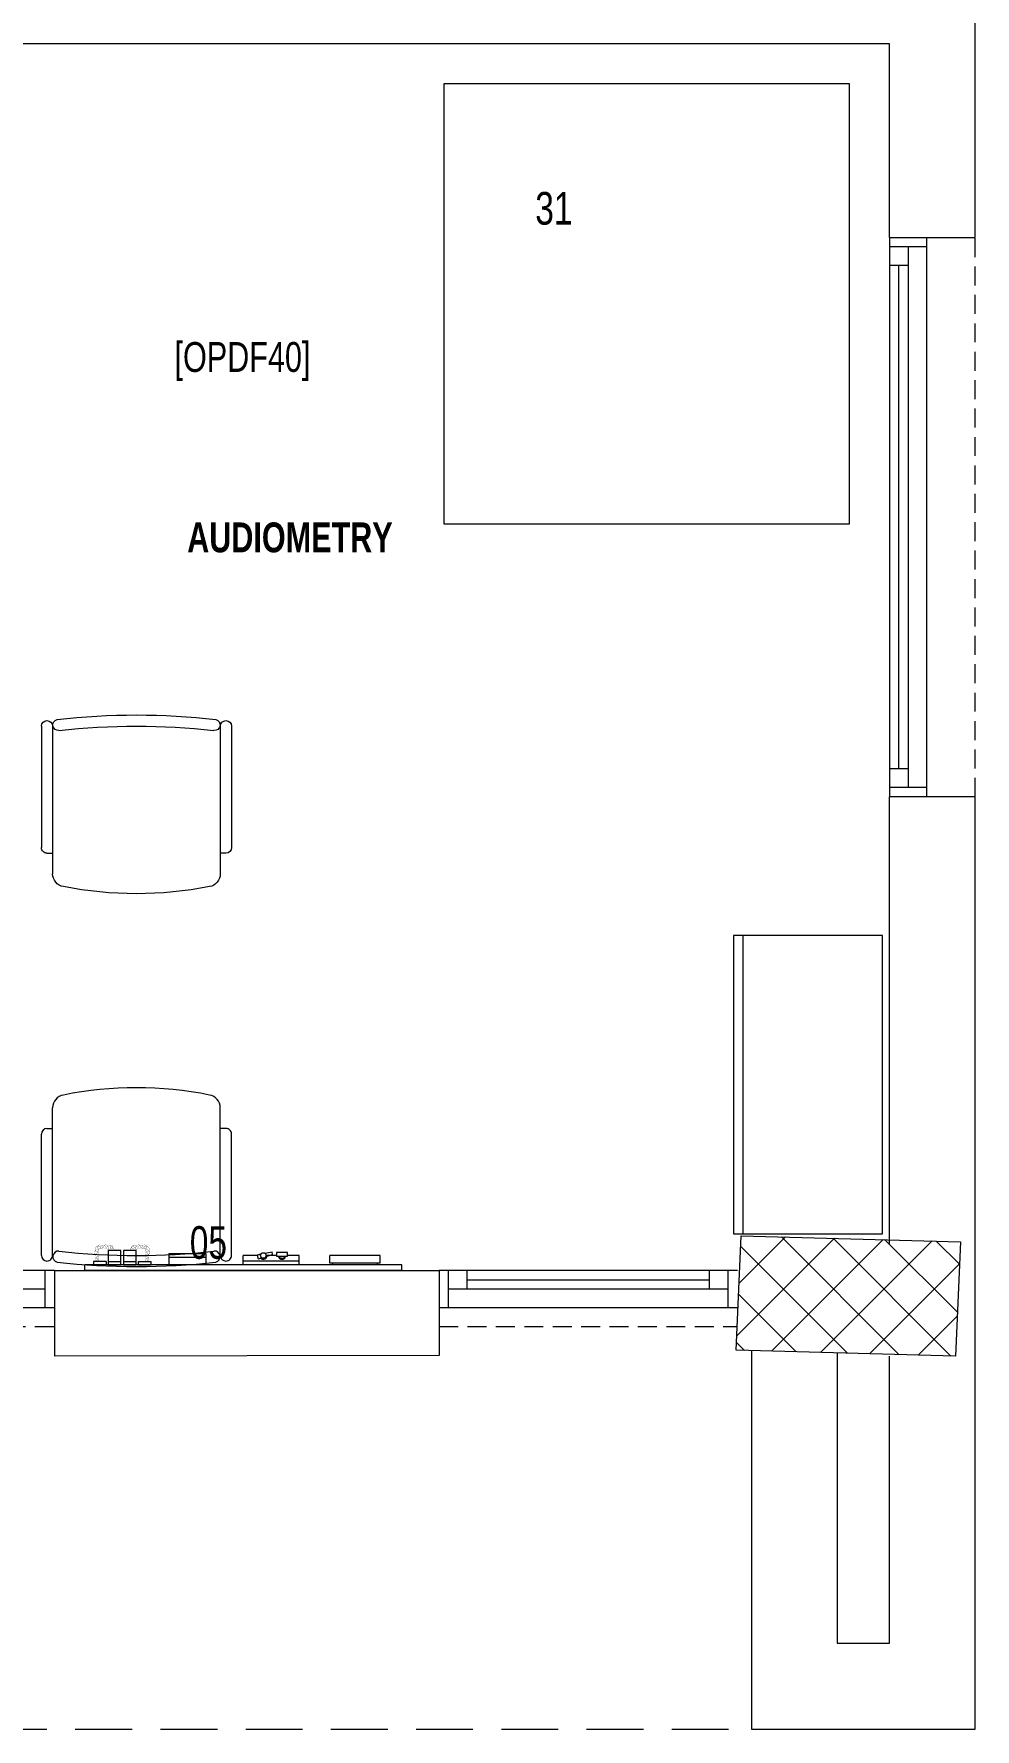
# Model space of a CAD drawing. Extents: x -234346 to 58427, y -132654 to -82394.
# Drawn here: x -25247 to -22722, y -117093 to -112546 of the extents above; entities that cross this region are included whole.
import ezdxf

# ---------------------------------------------------------------- set-up
doc = ezdxf.new("R2010")
doc.units = 0
doc.header["$LTSCALE"] = 8
doc.linetypes.add('HIDDEN', pattern=[9.525, 6.35, -3.175])
doc.layers.get('0').update_dxf_attribs({"color": 9, "lineweight": 5})
for name, color, linetype, lineweight in [('72_EGR_BASE_TEXT', 9, 'Continuous', 5), ('72_EGR_EQP_TAG', 9, 'Continuous', 5), ('Aluminum', 9, 'Continuous', 5), ('C-HYDR-CTCH', 9, 'Continuous', 5), ('Hatch', 9, 'Continuous', 5), ('LOADING', 9, 'Continuous', 5), ('Proj', 9, 'Continuous', 5), ('Structure', 9, 'Continuous', 5), ('Walls', 9, 'Continuous', 5)]:
    doc.layers.add(name, color=color, linetype=linetype, lineweight=lineweight)
doc.layers.add('TME-NON MEDICAL FURNITURE', color=9, linetype='Continuous')
doc.styles.add('X3G_ENTITY_257CFD', font='swisscl.ttf', dxfattribs={"height": 200})
doc.styles.add('X3G_ENTITY_9EC9', font='swisscl.ttf', dxfattribs={"height": 0.2})
doc.styles.add('X3G_ENTITY_9F38', font='swisscl.ttf', dxfattribs={"height": 0.2})

# ---------------------------------------------------------------- blocks, each defined once
blk = doc.blocks.new('A$C47696aed')
at = {"layer": 'Hatch'}
h = blk.add_hatch(dxfattribs=at)
h.set_pattern_fill('ANSI37', color=256, scale=30)
h.paths.add_polyline_path([(50952.7, 21917.9), (50348.7, 21909.7), (50352.6, 21621.3), (50956.6, 21629.5)])
h.paths.add_polyline_path([(43791.9, 21910.1), (43208.4, 21904.7), (43188.5, 21613.3), (43772, 21618.7)])
h.paths.add_polyline_path([(29414.9, 21902.8), (28815.8, 21898.7), (28810.1, 21605.6), (29409.2, 21609.7)])
h.paths.add_polyline_path([(36600.2, 21904.9), (35999, 21897.4), (35990.7, 21611.8), (36591.9, 21619.3)])
h.paths.add_polyline_path([(22195.7, 21912), (21589.3, 21890.2), (21603.8, 21597.6), (22210.2, 21619.5)])
h.paths.add_polyline_path([(15459.1, 21901.7), (14237.2, 21925.6), (14230.7, 21629.5), (15452.7, 21605.5)])
h.paths.add_polyline_path([(15473.2, 14701.6), (14258.2, 14685.8), (14244.7, 14393.4), (15459.7, 14409.1)])
h.paths.add_polyline_path([(15447.1, 7508.4), (14244, 7492.4), (14238.3, 7199.4), (15441.4, 7215.3)])
h.paths.add_polyline_path([(15465.6, 309.7), (14269, 298.3), (14271.8, 3.8), (15468.5, 15.2)])
h.paths.add_polyline_path([(7830.6, 311.8), (7227.1, 308.1), (7237.7, 22.6), (7841.3, 26.3)])
h.paths.add_polyline_path([(7815.2, 7509.8), (7218.4, 7511.4), (7218.2, 7210.2), (7815.1, 7208.6)])
h.paths.add_polyline_path([(7825.1, 14699.4), (7205.8, 14700.6), (7195.2, 14397.6), (7814.5, 14396.4)])
h.paths.add_polyline_path([(7801.7, 21878.7), (7201.1, 21893.2), (7197.5, 21603.6), (7798.1, 21589.1)])
h.paths.add_polyline_path([(602.6, 21876.9), (0, 21899.6), (1.9, 21611.2), (604.5, 21588.5)])
h.paths.add_polyline_path([(610.4, 7498.6), (8.3, 7491.6), (11.7, 7200), (613.7, 7206.9)])
h.paths.add_polyline_path([(627.9, 303.9), (29.5, 302.9), (34.3, 2.3), (632.7, 3.3)])
h.paths.add_polyline_path([(22214.6, 317.2), (21608.9, 304.3), (21614.6, 3.1), (22220.3, 16)])
h.paths.add_polyline_path([(22208.1, 7509.7), (21613.7, 7492.1), (21615.8, 7195.5), (22210.2, 7213.1)])
h.paths.add_polyline_path([(22199.3, 14717.7), (21600.4, 14710), (21604.4, 14409.9), (22203.4, 14417.6)])
h.paths.add_polyline_path([(29399.7, 14702.4), (28797.7, 14707.1), (28802, 14415), (29403.9, 14410.3)])
h.paths.add_polyline_path([(29403.4, 7519.8), (28799.6, 7502.2), (28813, 7202.1), (29413.1, 7223.2)])
h.paths.add_polyline_path([(29419.5, 303.8), (28815.7, 310.4), (28813.3, 24.7), (29417.2, 18.1)])
h.paths.add_polyline_path([(36618, 314.2), (36020.7, 299.7), (36029.7, 0), (36627, 14.6)])
h.paths.add_polyline_path([(36610.7, 7502.6), (36009.5, 7504.5), (36010.6, 7207.3), (36611.9, 7205.4)])
h.paths.add_polyline_path([(36574.3, 14706.4), (35993.4, 14711.1), (36013.1, 14421.3), (36594, 14416.6)])
h.paths.add_polyline_path([(43777.6, 14705.7), (43180, 14719.4), (43182, 14427.5), (43779.6, 14413.8)])
h.paths.add_polyline_path([(43778.6, 7507.1), (43210.2, 7499.5), (43212, 7205.4), (43780.5, 7213)])
h.paths.add_polyline_path([(43815.7, 310), (43210.4, 307.3), (43211.8, 2.8), (43817, 5.4)])
h.paths.add_polyline_path([(50989.9, 309.5), (50401.9, 325.5), (50388.7, 18.3), (50976.7, 2.3)])
h.paths.add_polyline_path([(50974.1, 7508.9), (50370.9, 7510), (50368.9, 7213.4), (50972.2, 7212.3)])
at = {"layer": 'C-HYDR-CTCH', "color": 4, "flags": 128}
blk.add_lwpolyline([(50388.7, 18.3), (50401.9, 325.5), (50989.9, 309.5), (50976.7, 2.3), (50388.7, 18.3)], dxfattribs=at)
blk = doc.blocks.new('GF21016-P')
at = {"layer": 'LOADING', "extrusion": (-1.24384e-09, -1.20261e-09, -1)}
for p, q in [((0.0128, 0.0179), (0.0128, 0.4136)), ((0.4628, 0.0179), (0.4628, 0.4136)), ((-0.0172, 0.0179), (-0.0172, 0.3435)), ((-0.0022, 0.3585), (0.0128, 0.3585)), ((0.4778, 0.3585), (0.4628, 0.3585)), ((0.4928, 0.0179), (0.4928, 0.3435)), ((0.4778, 0.0029), (0.4778, 0.0029))]:
    blk.add_line(p, q, dxfattribs=at)
for centre, radius, start, end in [((-0.2378, -0.5362), 1.0036, 78.7568, 101.2432), ((-0.0478, 0.4136), 0.035, 0, 80.6557), ((-0.4278, 0.4136), 0.035, 99.3443, 180), ((0.0022, 0.3435), 0.015, 0, 90), ((-0.4778, 0.3435), 0.015, 90, 180), ((0.0022, 0.0179), 0.015, 270, 0), ((0.0022, 0.0179), 0.015, 180, 270), ((-0.0284, 0.0145), 0.015, 284.3864, 95.5209), ((-0.2378, 1.8734), 1.8855, 263.5119, 276.4881), ((-0.2378, 1.8928), 1.8749, 263.6341, 276.3659), ((-0.4471, 0.0145), 0.015, 84.4791, 255.6136), ((-0.4778, 0.0179), 0.015, 270, 0), ((-0.4778, 0.0179), 0.015, 180, 270)]:
    blk.add_arc(centre, radius, start, end, dxfattribs=at)
blk = doc.blocks.new('ME19011A-P')
for p, q in [((-0.425, 0), (0.425, 0)), ((-0.425, 0), (-0.425, -0.015)), ((0.425, 0), (0.425, -0.015)), ((-0.425, -0.015), (0.425, -0.015)), ((-0.3675, -0.0198), (-0.2325, -0.0198)), ((-0.3675, -0.0198), (-0.3675, -0.0399)), ((-0.3675, -0.0399), (-0.2325, -0.0399)), ((-0.36, -0.015), (-0.36, -0.0198)), ((-0.24, -0.015), (-0.24, -0.0198)), ((-0.2325, -0.0198), (-0.2325, -0.0399)), ((-0.15, -0.015), (-0.15, -0.04)), ((-0.15, -0.025), (0, -0.025)), ((-0.15, -0.04), (-0.1187, -0.04)), ((-0.0887, -0.04), (-0.0637, -0.04)), ((-0.0606, -0.0371), (-0.0787, -0.0432)), ((-0.0787, -0.0432), (-0.077, -0.0497)), ((-0.0402, -0.0312), (-0.0496, -0.0337)), ((-0.047, -0.0434), (-0.0376, -0.0409)), ((-0.0376, -0.0409), (-0.0402, -0.0312)), ((-0.0379, -0.04), (0, -0.04)), ((0, -0.015), (0, -0.04)), ((0.1, -0.015), (0.1, -0.045)), ((0.1, -0.035), (0.2, -0.035)), ((0.1, -0.045), (0.2, -0.045)), ((0.2, -0.045), (0.2, -0.015)), ((0.2818, -0.015), (0.2484, -0.015)), ((0.2484, -0.0243), (0.2484, -0.015)), ((0.2818, -0.0243), (0.2484, -0.0243)), ((0.2818, -0.0243), (0.2818, -0.015)), ((0.3211, -0.015), (0.2877, -0.015)), ((0.2877, -0.015), (0.2877, -0.0531)), ((0.3211, -0.0243), (0.2877, -0.0243)), ((0.3211, -0.0531), (0.3211, -0.015)), ((0.3623, -0.015), (0.3289, -0.015)), ((0.3289, -0.015), (0.3289, -0.0531)), ((0.3623, -0.0243), (0.3289, -0.0243)), ((0.3623, -0.0531), (0.3623, -0.015)), ((0.3682, -0.0243), (0.3682, -0.015)), ((0.3682, -0.015), (0.4016, -0.015)), ((0.3682, -0.0243), (0.4016, -0.0243)), ((0.4016, -0.0243), (0.4016, -0.015)), ((-0.0582, -0.046), (-0.077, -0.0497)), ((0.2877, -0.0531), (0.3211, -0.0531)), ((0.3289, -0.0531), (0.3623, -0.0531))]:
    blk.add_line(p, q)
blk.add_lwpolyline([(-0.1187, -0.0482), (-0.0887, -0.0482), (-0.0887, -0.0382), (-0.1187, -0.0382)], close=True)
at = {"const_width": 0.000601}
for points in [[(0.3044, -0.0531, -0.184574), (0.2977, -0.0636, -1.44364), (0.2961, -0.0581, -0.837915), (0.2969, -0.0664, -0.30536), (0.2839, -0.062, -1.584726), (0.2894, -0.0609, -0.253153), (0.2827, -0.0684, -0.874198), (0.2775, -0.0585, -0.915253), (0.2791, -0.0658, -0.223821), (0.2683, -0.0644, -1.703343), (0.272, -0.0597, -0.588962), (0.2621, -0.068, -0.717795), (0.2625, -0.0581, -0.983104), (0.2645, -0.0644, -0.326362), (0.2534, -0.0609, -0.758716), (0.2609, -0.0514, -0.906186), (0.2593, -0.0565, -0.189488), (0.2526, -0.0522, -0.7948), (0.2613, -0.0423, -1.223996), (0.2574, -0.047, -0.072149), (0.2534, -0.0403, -0.645886), (0.2609, -0.0324, -1.366917), (0.2574, -0.0371, -0.078415), (0.2542, -0.0308, -0.723006), (0.2613, -0.0256, -1.105484), (0.2582, -0.0292, -0.221197), (0.2566, -0.0243, -0.221197)], [(0.3456, -0.0531, 0.184574), (0.3523, -0.0636, 1.44364), (0.3539, -0.0581, 0.837915), (0.3531, -0.0664, 0.30536), (0.3661, -0.062, 1.584726), (0.3606, -0.0609, 0.253153), (0.3673, -0.0684, 0.874198), (0.3725, -0.0585, 0.915253), (0.3709, -0.0658, 0.223821), (0.3817, -0.0644, 1.703343), (0.378, -0.0597, 0.588962), (0.3879, -0.068, 0.717795), (0.3875, -0.0581, 0.983104), (0.3855, -0.0644, 0.326362), (0.3966, -0.0609, 0.758716), (0.3891, -0.0514, 0.906186), (0.3907, -0.0565, 0.189488), (0.3974, -0.0522, 0.7948), (0.3887, -0.0423, 1.223996), (0.3926, -0.047, 0.072149), (0.3966, -0.0403, 0.645886), (0.3891, -0.0324, 1.366917), (0.3926, -0.0371, 0.078415), (0.3958, -0.0308, 0.723006), (0.3887, -0.0256, 1.105484), (0.3918, -0.0292, 0.221197), (0.3934, -0.0243, 0.221197)]]:
    blk.add_lwpolyline(points, format="xyb", dxfattribs=at)
blk.add_circle((-0.0537, -0.04), 0.0075)
for centre, radius, start, end in [((-0.1037, -0.04), 0.01, 10.4593, 169.5407), ((-0.1037, -0.04), 0.0075, 14.0075, 165.9925), ((-0.0537, -0.04), 0.01, 45, 180)]:
    blk.add_arc(centre, radius, start, end)
blk = doc.blocks.new('M.44.57.64')
at = {"layer": 'LOADING', "xscale": 1000.000000000002, "yscale": 1000.000000000002, "zscale": 1000.000000000002, "rotation": 225.9999036123427}
blk.add_blockref('ME19011A-P', (-80806.9, 16720.7), dxfattribs=at)
blk = doc.blocks.new('GF21027-P')
at = {"layer": 'LOADING'}
for p, q in [((0.4, 0.4), (-0.4, 0.4)), ((-0.4, 0.4), (-0.4, 0)), ((0.4, 0), (0.4, 0.4)), ((-0.4, 0.025), (0.4, 0.025)), ((-0.4, 0), (0.4, 0))]:
    blk.add_line(p, q, dxfattribs=at)
blk = doc.blocks.new('1stF')
at = {"layer": 'Aluminum', "color": 9}
for p, q in [((-22952.3, -113092.6, 0.1), (-22952.3, -114592.6, 0.1)), ((-22852.3, -113092.6, 0.1), (-22852.3, -114592.6, 0.1)), ((-22852.3, -113117.6, 0.1), (-22952.3, -113117.6, 0.1)), ((-22902.3, -113117.6, 0.1), (-22902.3, -114567.6, 0.1)), ((-22902.3, -113167.6, 0.1), (-22952.3, -113167.6, 0.1)), ((-22927.3, -114517.6, 0.1), (-22927.3, -113167.6, 0.1)), ((-22902.3, -114517.6, 0.1), (-22952.3, -114517.6, 0.1)), ((-22852.3, -114567.6, 0.1), (-22952.3, -114567.6, 0.1)), ((-25192.3, -115862.6, 0.1), (-26692.3, -115862.6, 0.1)), ((-25217.3, -115962.6, 0.1), (-25217.3, -115862.6, 0.1)), ((-23360.1, -115862.6, 0.1), (-24160.1, -115862.6, 0.1)), ((-24135.1, -115962.6, 0.1), (-24135.1, -115862.6, 0.1)), ((-24085.1, -115912.6, 0.1), (-24085.1, -115862.6, 0.1)), ((-23435.1, -115912.6, 0.1), (-23435.1, -115862.6, 0.1)), ((-23385.1, -115962.6, 0.1), (-23385.1, -115862.6, 0.1)), ((-25217.3, -115912.6, 0.1), (-26667.3, -115912.6, 0.1)), ((-23385.1, -115912.6, 0.1), (-24135.1, -115912.6, 0.1)), ((-24085.1, -115887.6, 0.1), (-23435.1, -115887.6, 0.1)), ((-25192.3, -115962.6, 0.1), (-26692.3, -115962.6, 0.1)), ((-23360.1, -115962.6, 0.1), (-24160.1, -115962.6, 0.1))]:
    blk.add_line(p, q, dxfattribs=at)
at = {"layer": 'LOADING', "color": 9, "elevation": -0.1}
blk.add_lwpolyline([(-24146.3, -112679.5), (-23060.1, -112679.5), (-23060.1, -113860.8), (-24146.3, -113860.8)], close=True, dxfattribs=at)
at = {"layer": 'Proj', "color": 9, "linetype": 'HIDDEN'}
for p, q in [((-22722.3, -114592.6, 0.1), (-22722.3, -113092.6, 0.1)), ((-26692.3, -116012.6, 0.1), (-25192.3, -116012.6, 0.1)), ((-24160.1, -116012.6, 0.1), (-23360.1, -116012.6, 0.1))]:
    blk.add_line(p, q, dxfattribs=at)
at = {"layer": 'Proj', "color": 9, "linetype": 'HIDDEN', "ltscale": 3, "elevation": 0.1}
blk.add_lwpolyline([(-23322.3, -93192.6), (-74742.3, -93192.6), (-74742.3, -117092.6), (-23322.3, -117092.6)], dxfattribs=at)
at = {"layer": 'Walls', "color": 9}
for p, q in [((-22722.3, -113092.6, 0.1), (-22722.3, -111142.6, 0.1)), ((-22952.3, -112572.6, 0.1), (-27152.3, -112572.6, 0.1)), ((-22952.3, -113092.6, 0.1), (-22952.3, -112572.6, 0.1)), ((-22952.3, -113092.6, 0.1), (-22722.3, -113092.6, 0.1)), ((-22952.3, -115792.6, 0.1), (-22952.3, -114592.6, 0.1)), ((-22722.3, -114592.6, 0.1), (-22952.3, -114592.6, 0.1)), ((-22722.3, -116092.6, 0.1), (-22722.3, -114592.6, 0.1)), ((-25192.3, -115862.6, 0.1), (-25192.3, -116092.6, 0.1)), ((-25192.3, -115862.6, 0.1), (-24160.1, -115862.6, 0.1)), ((-24160.1, -115862.6, 0.1), (-24160.1, -116091, 0.1)), ((-24160.1, -116091, 0.1), (-25192.3, -116092.6, 0.1)), ((-23092.3, -116083.9, 0.1), (-23092.3, -116862.6, 0.1)), ((-22952.3, -116862.6, 0.1), (-22952.3, -116092.6, 0.1)), ((-23092.3, -116862.6, 0.1), (-22952.3, -116862.6, 0.1))]:
    blk.add_line(p, q, dxfattribs=at)
at = {"layer": 'Walls', "color": 9, "elevation": 0.1}
blk.add_lwpolyline([(-23322.3, -116077.7), (-23322.3, -117092.6), (-22722.3, -117092.6), (-22722.3, -116092.6)], dxfattribs=at)
at = {"layer": 'LOADING', "color": 9, "xscale": 1000, "yscale": 1000, "zscale": 1000, "rotation": 270.0000000209117}
blk.add_blockref('GF21027-P', (-23370.6, -115364.7, 0.1), dxfattribs=at)
at = {"layer": 'LOADING', "color": 9, "rotation": 314.0000963876573}
blk.add_blockref('M.44.57.64', (19420, -185605.3, 0), dxfattribs=at)
at = {"layer": 'Structure', "color": 9}
blk.add_blockref('A$C47696aed', (-73751.7, -116094.9, 0.1), dxfattribs=at)
at = {"layer": 'TME-NON MEDICAL FURNITURE', "color": 9, "extrusion": (-4.75185e-05, 1.86519e-05, 1), "xscale": 1000.000000000005, "yscale": 1000.000000000005, "zscale": -1000.000000000001, "rotation": 179.9999749532377}
blk.add_blockref('GF21016-P', (-24734.3, -114385, -1), dxfattribs=at)
at = {"layer": 'TME-NON MEDICAL FURNITURE', "color": 9, "extrusion": (-4.75185e-05, -1.86519e-05, 1), "xscale": -1000.000000000005, "yscale": 1000.000000000005, "zscale": -1000.000000000005, "rotation": 2.504676066550359e-05}
blk.add_blockref('GF21016-P', (-24734.3, -115840.2, 3.3), dxfattribs=at)
at = {"layer": '72_EGR_BASE_TEXT', "color": 9, "char_height": 80, "attachment_point": 2}
for s, insert, style in [('[OPDF40]', (-24687.7, -113372.8, 0.1), 'X3G_ENTITY_9F38'), ('{\\fSwis721 LtCn BT|b1|i0|c0|p34;AUDIOMETRY}', (-24560.4, -113856.6, 0.1), 'X3G_ENTITY_9EC9')]:
    blk.add_mtext(s, dxfattribs=dict(at, insert=insert, style=style))
at = {"layer": '72_EGR_EQP_TAG', "color": 9, "char_height": 87.47, "attachment_point": 2, "style": 'X3G_ENTITY_257CFD'}
for s, insert in [('31', (-23852.3, -112970.3, -0.1)), ('05', (-24779.1, -115743.9, 0))]:
    blk.add_mtext(s, dxfattribs=dict(at, insert=insert))

msp = doc.modelspace()

# ---------------------------------------------------------------- block references
at = {"layer": '72_EGR_EQP_TAG'}
msp.add_blockref('1stF', (0, 0), dxfattribs=at)

doc.saveas('drawing.dxf')
